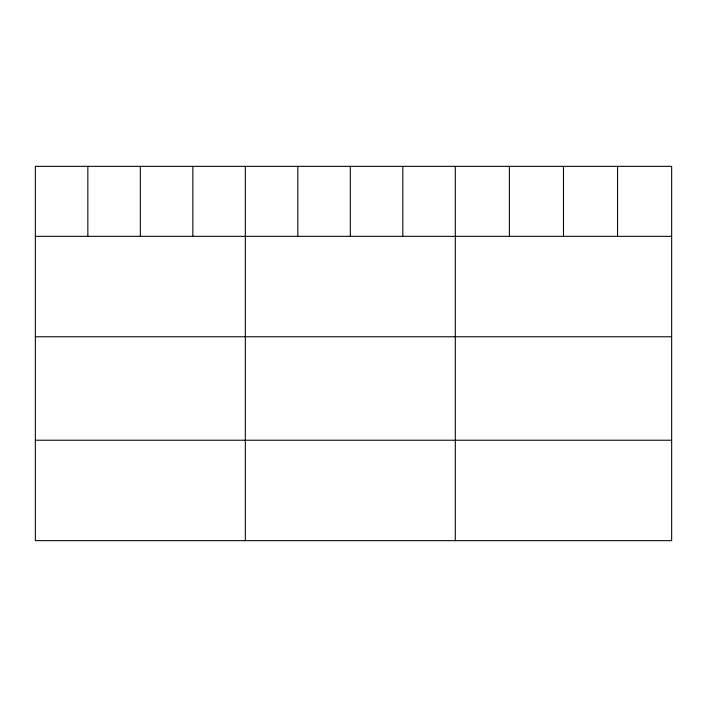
<?xml version="1.0" encoding="UTF-8"?>
<svg xmlns="http://www.w3.org/2000/svg" width="707" height="707" viewBox="0 0 707 707"><rect width="100%" height="100%" fill="white"/><g stroke="black" fill="none" stroke-linecap="round" stroke-linejoin="round"><path stroke-width="1.06" d="M671.65 236.341L671.65 540.652L35.35 540.652L35.35 166.348L671.65 166.348L671.65 236.341L35.35 236.341M35.35 336.762L671.65 336.762M35.35 440.222L671.65 440.222M617.564 166.348L617.564 236.341M563.479 166.348L563.479 236.341M509.394 166.348L509.394 236.341M455.308 166.348L455.308 540.652M402.813 166.348L402.813 236.341M350.318 166.348L350.318 236.341M297.824 166.348L297.824 236.341M245.329 166.348L245.329 540.652M192.834 166.348L192.834 236.341M140.34 166.348L140.34 236.341M87.845 166.348L87.845 236.341"/></g></svg>
